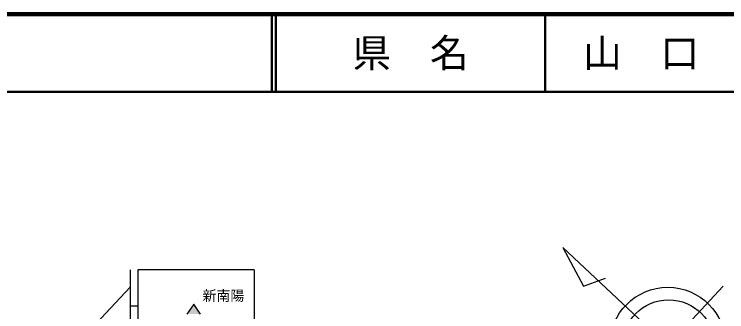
# Model space of a CAD drawing. Units: millimetres at full size, sheet at 1:1000; details may follow other scales. Extents: x 40000 to 680000, y 20000 to 380000.
# Drawn here: x 264500 to 356422, y 341662 to 380000 of the extents above; entities that cross this region are included whole.
import ezdxf
from ezdxf.enums import TextEntityAlignment as Align

# ---------------------------------------------------------------- set-up
doc = ezdxf.new("R2010")
doc.units = ezdxf.units.MM
doc.header["$LTSCALE"] = 1000
for name, color, linetype, lineweight in [('M-BMK-SRVR', 3, 'Continuous', 25), ('M-STR-STRC', 7, 'Continuous', 25), ('M-TTL', 2, 'Continuous', 140), ('M-TTL-LINE', 7, 'Continuous', 50)]:
    doc.layers.add(name, color=color, linetype=linetype, lineweight=lineweight)
doc.layers.add('M-TTL-TXT', color=7, linetype='Continuous')
doc.styles.add('ＭＳ ゴシック', font='')
doc.styles.get('ＭＳ ゴシック').set_extended_font_data('MS Gothic')

msp = doc.modelspace()

# ---------------------------------------------------------------- hatches: boundary and pattern name
at = {"layer": 'M-STR-STRC'}
msp.add_hatch(color=256, dxfattribs=at).paths.add_polyline_path([(287650, 342618), (286775, 341368), (287275, 341368), (288025, 341368), (288525, 341368)])

# ---------------------------------------------------------------- linework, layer by layer
at = {"layer": 'M-BMK-SRVR'}
for p, q in [((359364, 327359), (335269, 349951)), ((335269, 349951), (337952, 344960)), ((337952, 344960), (340769, 345995)), ((341604, 329618), (355968, 344937))]:
    msp.add_line(p, q, dxfattribs=at)
for centre, radius in [((348815, 337308), 7500), ((348924, 337194), 6000)]:
    msp.add_circle(centre, radius, dxfattribs=at)
at = {"layer": 'M-STR-STRC'}
for p, q in [((279464, 347045), (279464, 330045)), ((280464, 347045), (280464, 332045)), ((295464, 347045), (280464, 347045)), ((295464, 347045), (295464, 332045)), ((240622, 303651), (279464, 344835)), ((279464, 342420), (280464, 342420)), ((287650, 342618), (286775, 341368)), ((288525, 341368), (287650, 342618))]:
    msp.add_line(p, q, dxfattribs=at)
at = {"layer": 'M-TTL'}
msp.add_line((680000, 380000), (40000, 380000), dxfattribs=at)
at = {"layer": 'M-TTL-LINE'}
for p, q in [((297750, 380000), (297750, 370000)), ((298250, 380000), (298250, 370000)), ((333000, 380000), (333000, 370000)), ((40000, 370000), (680000, 370000))]:
    msp.add_line(p, q, dxfattribs=at)

# ---------------------------------------------------------------- texts
at = {"layer": 'M-STR-STRC', "style": 'ＭＳ ゴシック'}
msp.add_text('新南陽', height=1320, dxfattribs=at).set_placement((291485, 343733), align=Align.MIDDLE_CENTER)
at = {"layer": 'M-TTL-TXT', "style": 'ＭＳ ゴシック'}
for s, p in [('県\u3000名', (315625, 375000)), ('山\u3000口\u3000県', (350375, 375000))]:
    msp.add_text(s, height=3666, dxfattribs=at).set_placement(p, align=Align.MIDDLE_CENTER)

doc.saveas('drawing.dxf')
